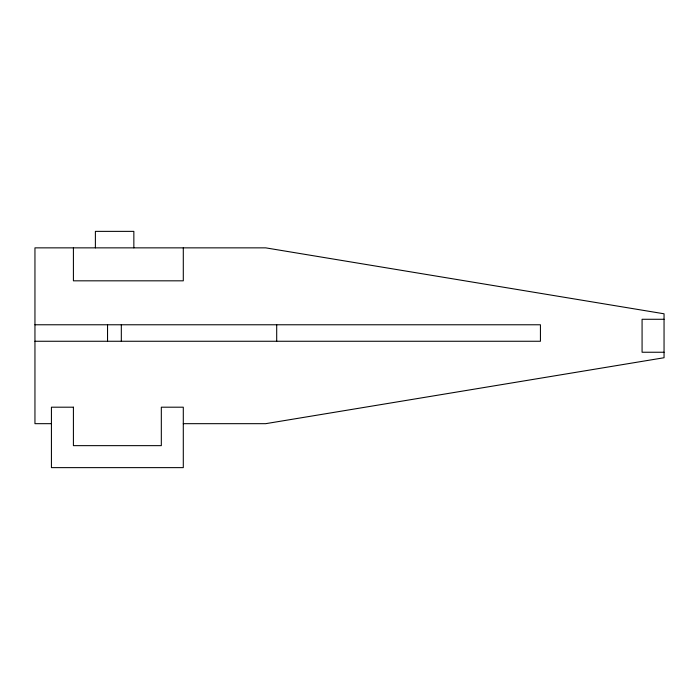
<?xml version="1.0" encoding="UTF-8"?>
<svg xmlns="http://www.w3.org/2000/svg" width="699" height="699" viewBox="0 0 699 699"><rect width="100%" height="100%" fill="white"/><g stroke="black" fill="none" stroke-linecap="round" stroke-linejoin="round"><path stroke-width="1.05" d="M664.05 319.277L642.075 319.277L642.075 352.244L664.05 352.244M34.95 324.773L540.432 324.773L540.432 341.261L34.95 341.261M51.429 423.673L34.95 423.673L34.95 247.857L265.707 247.857L664.05 313.79L664.05 357.739L265.707 423.673L183.295 423.673M276.699 324.773L276.699 341.261M183.295 247.857L183.295 280.823L73.412 280.823L73.412 247.857M133.85 247.857L133.85 231.369L95.387 231.369L95.387 247.857M121.32 324.773L121.32 341.261M107.541 324.773L107.541 341.261M73.412 407.194L51.429 407.194L51.429 467.631L183.295 467.631L183.295 407.194L161.32 407.194L161.32 445.647L73.412 445.647L73.412 407.194"/></g></svg>
